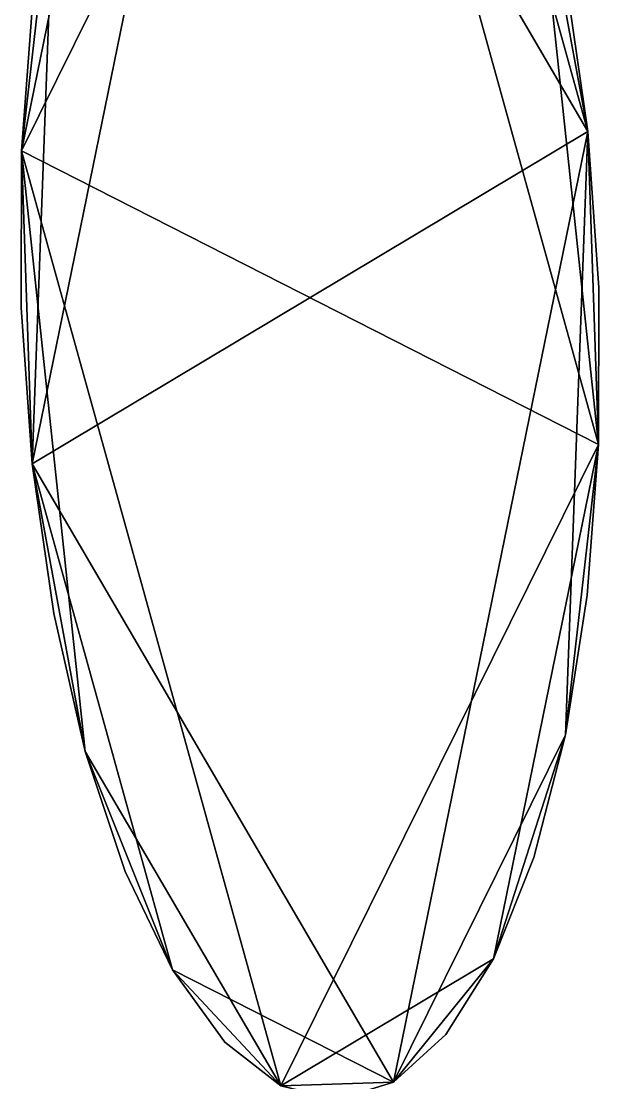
# Model space of a CAD drawing. Extents: x 0.27 to 8.12, y 0.27 to 5.77.
# Drawn here: x 4.0563 to 4.1688, y 0.7623 to 0.969 of the extents above; entities that cross this region are included whole.
import ezdxf

# ---------------------------------------------------------------- set-up
doc = ezdxf.new("R2010")
doc.units = 0
doc.layers.get('0').update_dxf_attribs({"linetype": 'CONTINUOUS'})

msp = doc.modelspace()

# ---------------------------------------------------------------- linework, layer by layer
for points in [[(4.11827, 1.068708, 0.06452), (4.076871, 1.043942, 0.06452), (4.056381, 0.943745, 0.06452)], [(4.168748, 0.886604, 0.06452), (4.11827, 1.068708, 0.06452), (4.056381, 0.943745, 0.06452)], [(4.058475, 0.882815, 0.05827), (4.062842, 1.000325, 0.05827), (4.096335, 1.067955, 0.05827)], [(4.058475, 0.882815, 0.05827), (4.096335, 1.067955, 0.05827), (4.166655, 0.947533, 0.05827)], [(4.096335, 1.067955, 0.05827), (4.139336, 1.046088, 0.05827), (4.166655, 0.947533, 0.05827)], [(4.168748, 0.886604, 0.06452), (4.156327, 1.003537, 0.06452), (4.11827, 1.068708, 0.06452)], [(4.139336, 1.046088, 0.05827), (4.156327, 1.003537, 0.05827), (4.166655, 0.947533, 0.05827)], [(4.076871, 1.043942, 0.06452), (4.062842, 1.000325, 0.06452), (4.056381, 0.943745, 0.06452)], [(4.156327, 1.003537, 0.05827), (4.162449, 0.976718, 0.05827), (4.166655, 0.947533, 0.05827)], [(4.166655, 0.947533, 0.06452), (4.162449, 0.976718, 0.06452), (4.156327, 1.003537, 0.06452)], [(4.168748, 0.886604, 0.06452), (4.166655, 0.947533, 0.06452), (4.156327, 1.003537, 0.06452)], [(4.056381, 0.943745, 0.05827), (4.058574, 0.973149, 0.05827), (4.062842, 1.000325, 0.05827)], [(4.058475, 0.882815, 0.05827), (4.056381, 0.943745, 0.05827), (4.062842, 1.000325, 0.05827)], [(4.062842, 1.000325, 0.06452), (4.058574, 0.973149, 0.06452), (4.056381, 0.943745, 0.06452)], [(4.166655, 0.947533, 0.05827), (4.162449, 0.976718, 0.05827), (4.162449, 0.976718, 0.06452)], [(4.166655, 0.947533, 0.05827), (4.162449, 0.976718, 0.06452), (4.166655, 0.947533, 0.06452)], [(4.058574, 0.973149, 0.05827), (4.056381, 0.943745, 0.05827), (4.056381, 0.943745, 0.06452)], [(4.058574, 0.973149, 0.05827), (4.056381, 0.943745, 0.06452), (4.058574, 0.973149, 0.06452)], [(4.166655, 0.947533, 0.05827), (4.128794, 0.762394, 0.05827), (4.058475, 0.882815, 0.05827)], [(4.166655, 0.947533, 0.05827), (4.162288, 0.830024, 0.05827), (4.128794, 0.762394, 0.05827)], [(4.166655, 0.947533, 0.05827), (4.168748, 0.886604, 0.05827), (4.162288, 0.830024, 0.05827)], [(4.166655, 0.947533, 0.05827), (4.168782, 0.917106, 0.05827), (4.168748, 0.886604, 0.05827)], [(4.168748, 0.886604, 0.06452), (4.168782, 0.917106, 0.06452), (4.166655, 0.947533, 0.06452)], [(4.168782, 0.917106, 0.05827), (4.166655, 0.947533, 0.05827), (4.166655, 0.947533, 0.06452)], [(4.168782, 0.917106, 0.05827), (4.166655, 0.947533, 0.06452), (4.168782, 0.917106, 0.06452)], [(4.058475, 0.882815, 0.05827), (4.056348, 0.913243, 0.05827), (4.056381, 0.943745, 0.05827)], [(4.056381, 0.943745, 0.06452), (4.056348, 0.913243, 0.06452), (4.058475, 0.882815, 0.06452)], [(4.056381, 0.943745, 0.05827), (4.056348, 0.913243, 0.05827), (4.056348, 0.913243, 0.06452)], [(4.056381, 0.943745, 0.05827), (4.056348, 0.913243, 0.06452), (4.056381, 0.943745, 0.06452)], [(4.056381, 0.943745, 0.06452), (4.058475, 0.882815, 0.06452), (4.068803, 0.826812, 0.06452)], [(4.056381, 0.943745, 0.06452), (4.068803, 0.826812, 0.06452), (4.106859, 0.76164, 0.06452)], [(4.056381, 0.943745, 0.06452), (4.106859, 0.76164, 0.06452), (4.168748, 0.886604, 0.06452)], [(4.168748, 0.886604, 0.05827), (4.168782, 0.917106, 0.05827), (4.168782, 0.917106, 0.06452)], [(4.168748, 0.886604, 0.05827), (4.168782, 0.917106, 0.06452), (4.168748, 0.886604, 0.06452)], [(4.056348, 0.913243, 0.05827), (4.058475, 0.882815, 0.05827), (4.058475, 0.882815, 0.06452)], [(4.056348, 0.913243, 0.05827), (4.058475, 0.882815, 0.06452), (4.056348, 0.913243, 0.06452)], [(4.106859, 0.76164, 0.06452), (4.148258, 0.786407, 0.06452), (4.168748, 0.886604, 0.06452)], [(4.148258, 0.786407, 0.06452), (4.162288, 0.830024, 0.06452), (4.168748, 0.886604, 0.06452)], [(4.168748, 0.886604, 0.05827), (4.166555, 0.8572, 0.05827), (4.162288, 0.830024, 0.05827)], [(4.162288, 0.830024, 0.06452), (4.166555, 0.8572, 0.06452), (4.168748, 0.886604, 0.06452)], [(4.166555, 0.8572, 0.05827), (4.168748, 0.886604, 0.05827), (4.168748, 0.886604, 0.06452)], [(4.166555, 0.8572, 0.05827), (4.168748, 0.886604, 0.06452), (4.166555, 0.8572, 0.06452)], [(4.068803, 0.826812, 0.05827), (4.06268, 0.853631, 0.05827), (4.058475, 0.882815, 0.05827)], [(4.085793, 0.784261, 0.05827), (4.068803, 0.826812, 0.05827), (4.058475, 0.882815, 0.05827)], [(4.128794, 0.762394, 0.05827), (4.085793, 0.784261, 0.05827), (4.058475, 0.882815, 0.05827)], [(4.058475, 0.882815, 0.06452), (4.06268, 0.853631, 0.06452), (4.068803, 0.826812, 0.06452)], [(4.058475, 0.882815, 0.05827), (4.06268, 0.853631, 0.05827), (4.06268, 0.853631, 0.06452)], [(4.058475, 0.882815, 0.05827), (4.06268, 0.853631, 0.06452), (4.058475, 0.882815, 0.06452)], [(4.162288, 0.830024, 0.05827), (4.166555, 0.8572, 0.05827), (4.166555, 0.8572, 0.06452)], [(4.162288, 0.830024, 0.05827), (4.166555, 0.8572, 0.06452), (4.162288, 0.830024, 0.06452)], [(4.06268, 0.853631, 0.05827), (4.068803, 0.826812, 0.05827), (4.068803, 0.826812, 0.06452)], [(4.06268, 0.853631, 0.05827), (4.068803, 0.826812, 0.06452), (4.06268, 0.853631, 0.06452)], [(4.162288, 0.830024, 0.05827), (4.148258, 0.786407, 0.05827), (4.128794, 0.762394, 0.05827)], [(4.162288, 0.830024, 0.05827), (4.15611, 0.80612, 0.05827), (4.148258, 0.786407, 0.05827)], [(4.148258, 0.786407, 0.06452), (4.15611, 0.80612, 0.06452), (4.162288, 0.830024, 0.06452)], [(4.15611, 0.80612, 0.05827), (4.162288, 0.830024, 0.05827), (4.162288, 0.830024, 0.06452)], [(4.15611, 0.80612, 0.05827), (4.162288, 0.830024, 0.06452), (4.15611, 0.80612, 0.06452)], [(4.085793, 0.784261, 0.05827), (4.076607, 0.803388, 0.05827), (4.068803, 0.826812, 0.05827)], [(4.068803, 0.826812, 0.06452), (4.076607, 0.803388, 0.06452), (4.085793, 0.784261, 0.06452)], [(4.068803, 0.826812, 0.06452), (4.085793, 0.784261, 0.06452), (4.106859, 0.76164, 0.06452)], [(4.068803, 0.826812, 0.05827), (4.076607, 0.803388, 0.05827), (4.076607, 0.803388, 0.06452)], [(4.068803, 0.826812, 0.05827), (4.076607, 0.803388, 0.06452), (4.068803, 0.826812, 0.06452)], [(4.148258, 0.786407, 0.05827), (4.15611, 0.80612, 0.05827), (4.15611, 0.80612, 0.06452)], [(4.148258, 0.786407, 0.05827), (4.15611, 0.80612, 0.06452), (4.148258, 0.786407, 0.06452)], [(4.076607, 0.803388, 0.05827), (4.085793, 0.784261, 0.05827), (4.085793, 0.784261, 0.06452)], [(4.076607, 0.803388, 0.05827), (4.085793, 0.784261, 0.06452), (4.076607, 0.803388, 0.06452)], [(4.106859, 0.76164, 0.06452), (4.128794, 0.762394, 0.06452), (4.148258, 0.786407, 0.06452)], [(4.148258, 0.786407, 0.05827), (4.139035, 0.771642, 0.05827), (4.128794, 0.762394, 0.05827)], [(4.128794, 0.762394, 0.06452), (4.139035, 0.771642, 0.06452), (4.148258, 0.786407, 0.06452)], [(4.139035, 0.771642, 0.05827), (4.148258, 0.786407, 0.05827), (4.148258, 0.786407, 0.06452)], [(4.139035, 0.771642, 0.05827), (4.148258, 0.786407, 0.06452), (4.139035, 0.771642, 0.06452)], [(4.106859, 0.76164, 0.05827), (4.096008, 0.770164, 0.05827), (4.085793, 0.784261, 0.05827)], [(4.128794, 0.762394, 0.05827), (4.106859, 0.76164, 0.05827), (4.085793, 0.784261, 0.05827)], [(4.085793, 0.784261, 0.06452), (4.096008, 0.770164, 0.06452), (4.106859, 0.76164, 0.06452)], [(4.085793, 0.784261, 0.05827), (4.096008, 0.770164, 0.05827), (4.096008, 0.770164, 0.06452)], [(4.085793, 0.784261, 0.05827), (4.096008, 0.770164, 0.06452), (4.085793, 0.784261, 0.06452)], [(4.128794, 0.762394, 0.05827), (4.139035, 0.771642, 0.05827), (4.139035, 0.771642, 0.06452)], [(4.128794, 0.762394, 0.05827), (4.139035, 0.771642, 0.06452), (4.128794, 0.762394, 0.06452)], [(4.096008, 0.770164, 0.05827), (4.106859, 0.76164, 0.05827), (4.106859, 0.76164, 0.06452)], [(4.096008, 0.770164, 0.05827), (4.106859, 0.76164, 0.06452), (4.096008, 0.770164, 0.06452)], [(4.128794, 0.762394, 0.05827), (4.11793, 0.759016, 0.05827), (4.106859, 0.76164, 0.05827)], [(4.106859, 0.76164, 0.06452), (4.11793, 0.759016, 0.06452), (4.128794, 0.762394, 0.06452)], [(4.11793, 0.759016, 0.05827), (4.128794, 0.762394, 0.05827), (4.128794, 0.762394, 0.06452)], [(4.11793, 0.759016, 0.05827), (4.128794, 0.762394, 0.06452), (4.11793, 0.759016, 0.06452)]]:
    msp.add_3dface(points)

doc.saveas('drawing.dxf')
